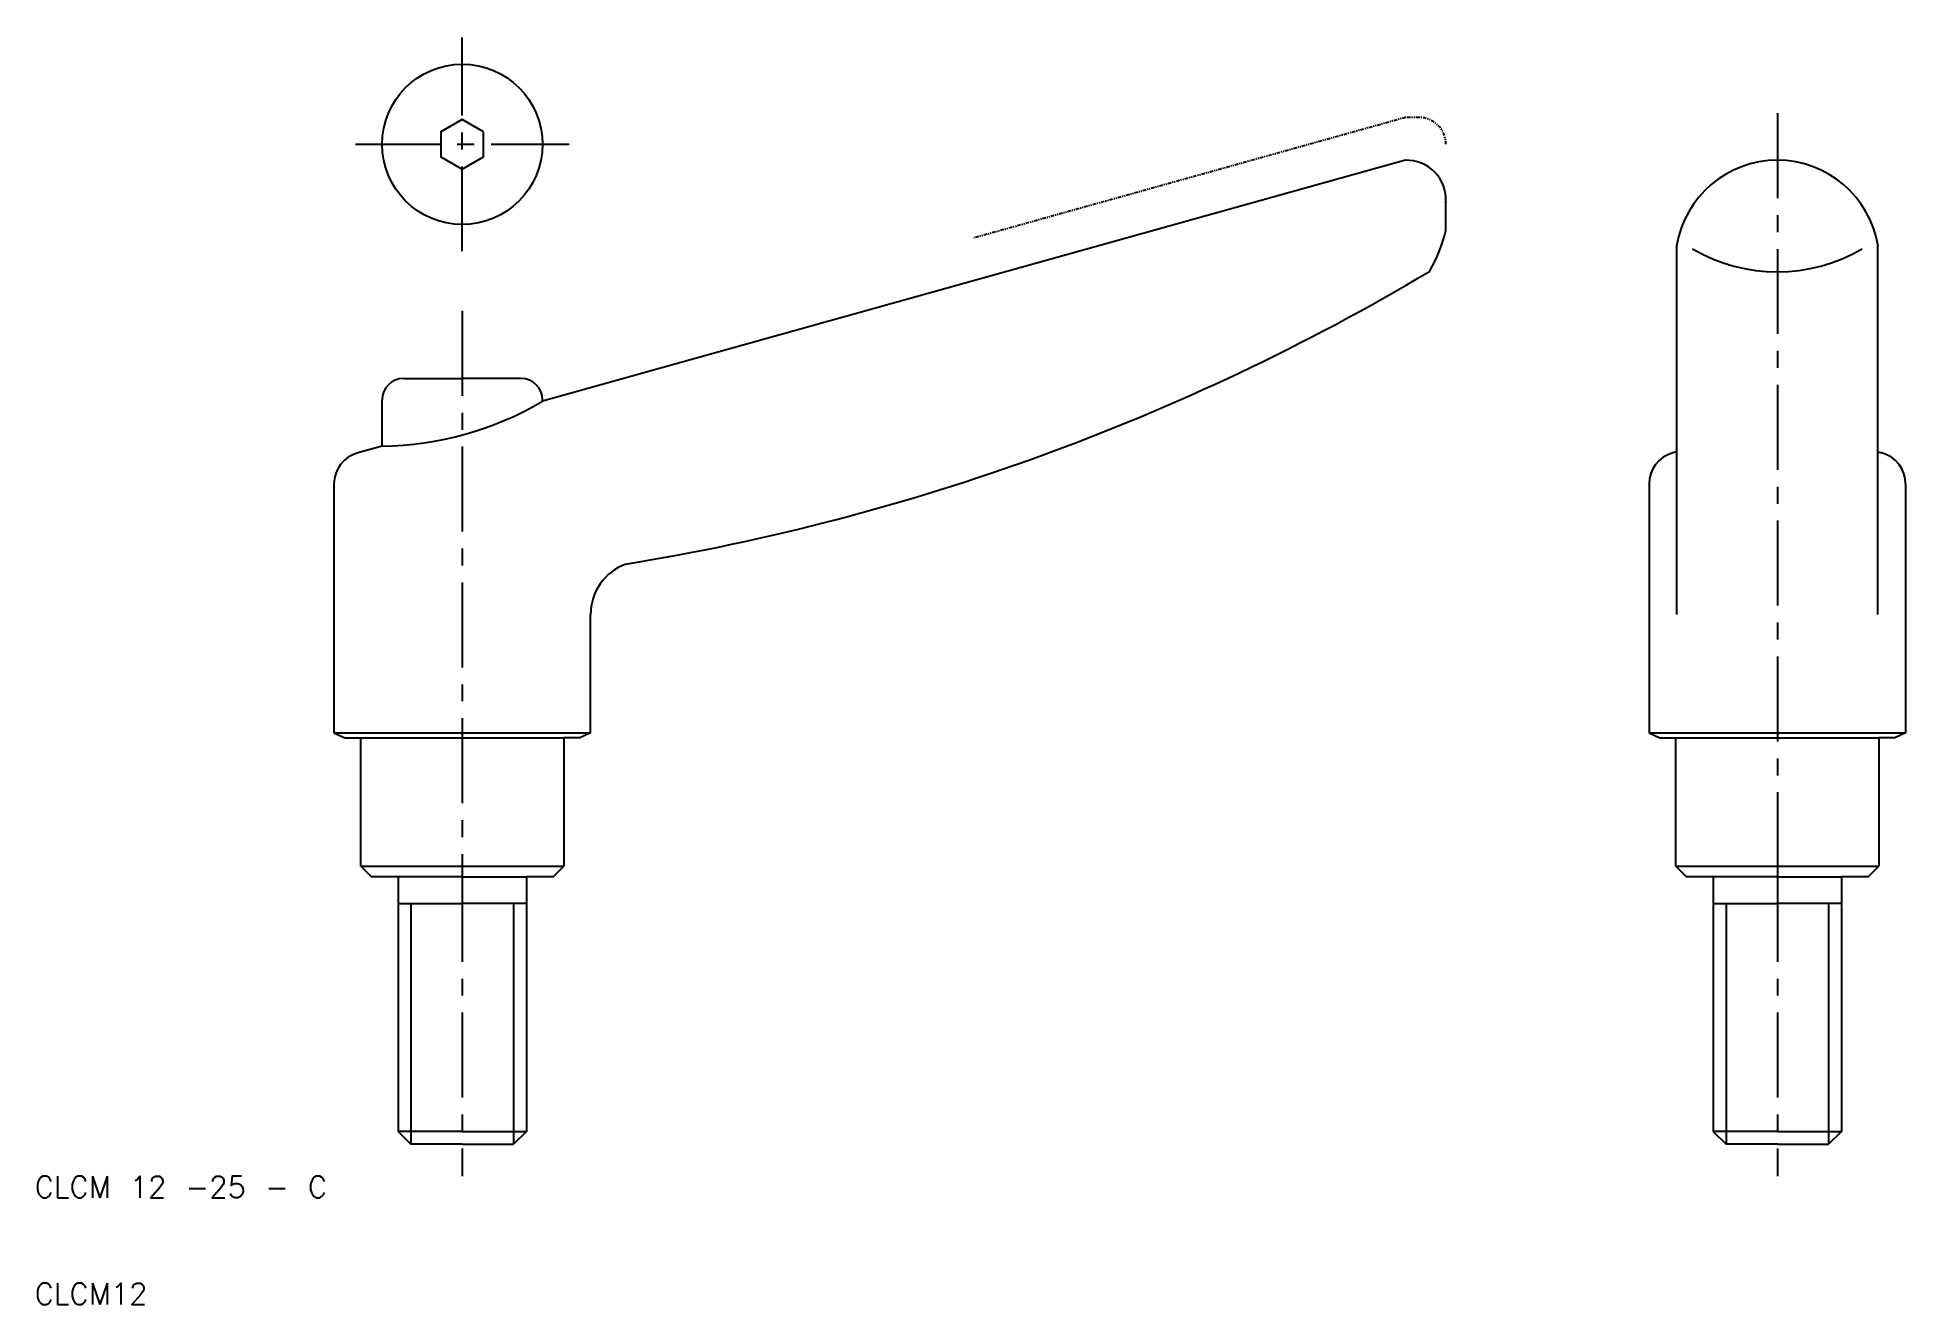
# Model space of a CAD drawing. Extents: x 10 to 185, y 10 to 128.
import ezdxf

# ---------------------------------------------------------------- set-up
doc = ezdxf.new("R2010")
doc.units = 0
doc.header["$LTSCALE"] = 0.25
doc.linetypes.add('CENTER', pattern=[50.8, 31.75, -6.35, 6.35, -6.35])
doc.linetypes.add('PHANTOM', pattern=[2.5, 1.25, -0.25, 0.25, -0.25, 0.25, -0.25])
doc.layers.get('0').update_dxf_attribs({"linetype": 'CONTINUOUS'})
doc.layers.add('CENTER', color=1, linetype='CENTER')
doc.styles.get("Standard").update_dxf_attribs({"font": 'txt.shx', "bigfont": 'extfont.shx'})

msp = doc.modelspace()

# ---------------------------------------------------------------- linework, layer by layer
at = {"color": 3, "linetype": 'PHANTOM'}
for p, q in [((138.22, 121), (97.86, 109.73)), ((139.5, 121), (138.22, 121))]:
    msp.add_line(p, q, dxfattribs=at)
at = {"color": 7, "linetype": 'CONTINUOUS'}
for p, q in [((138.22, 117), (57.5, 94.46)), ((142, 110.44), (142, 113.12)), ((163.59, 89.74), (163.59, 108.98)), ((182.41, 89.74), (182.41, 108.98)), ((44.5, 96.6), (50, 96.6)), ((55.5, 96.6), (50, 96.6)), ((42.5, 90.27), (42.5, 94.6)), ((57.5, 94.46), (57.5, 94.6)), ((42.5, 90.27), (40.22, 89.64)), ((163.59, 89.74), (163.22, 89.64)), ((163.59, 74.54), (163.59, 89.74)), ((182.41, 74.54), (182.41, 89.74)), ((182.41, 89.74), (182.78, 89.64)), ((38, 86.74), (38, 63.46)), ((161, 86.74), (161, 63.46)), ((185, 86.74), (185, 63.46)), ((62, 63.46), (62, 74.54)), ((38, 63.46), (62, 63.46)), ((38, 63.46), (39, 63)), ((39, 63), (40.5, 63)), ((40.5, 51), (40.5, 63)), ((40.5, 63), (59.5, 63)), ((59.5, 63), (59.5, 51)), ((61, 63), (59.5, 63)), ((62, 63.46), (61, 63)), ((161, 63.46), (185, 63.46)), ((161, 63.46), (162, 63)), ((162, 63), (163.5, 63)), ((163.5, 51), (163.5, 63)), ((163.5, 63), (182.5, 63)), ((182.5, 63), (182.5, 51)), ((184, 63), (182.5, 63)), ((185, 63.46), (184, 63)), ((40.5, 51), (59.5, 51)), ((40.5, 51), (41.5, 50)), ((58.5, 50), (59.5, 51)), ((163.5, 51), (182.5, 51)), ((163.5, 51), (164.5, 50)), ((181.5, 50), (182.5, 51)), ((44, 50), (41.5, 50)), ((50, 50), (44, 50)), ((44, 50), (44, 26.2)), ((50, 50), (56, 50)), ((56, 50), (56, 26.2)), ((58.5, 50), (56, 50)), ((167, 50), (164.5, 50)), ((167, 50), (167, 26.2)), ((173, 50), (167, 50)), ((173, 50), (179, 50)), ((179, 50), (179, 26.2)), ((181.5, 50), (179, 50)), ((44, 47.5), (50, 47.5)), ((56, 47.5), (50, 47.5)), ((167, 47.5), (173, 47.5)), ((179, 47.5), (173, 47.5)), ((50, 26.2), (44, 26.2)), ((44, 26.2), (45.2, 25)), ((50, 25), (45.2, 25)), ((50, 26.2), (56, 26.2)), ((50, 25), (54.8, 25)), ((56, 26.2), (54.8, 25)), ((173, 26.2), (167, 26.2)), ((167, 26.2), (168.2, 25)), ((173, 25), (168.2, 25)), ((173, 26.2), (179, 26.2)), ((173, 25), (177.8, 25)), ((179, 26.2), (177.8, 25))]:
    msp.add_line(p, q, dxfattribs=at)
at = {"color": 3, "linetype": 'CONTINUOUS'}
for p, q in [((45.2, 47.5), (45.2, 25)), ((54.8, 47.5), (54.8, 25)), ((168.2, 47.5), (168.2, 25)), ((177.8, 47.5), (177.8, 25))]:
    msp.add_line(p, q, dxfattribs=at)
at = {"color": 7, "linetype": 'CONTINUOUS'}
msp.add_lwpolyline([(52, 119.64), (50, 120.8), (48, 119.64), (48, 117.33), (50, 116.18), (52, 117.33)], close=True, dxfattribs=at)
msp.add_circle((50, 118.49), 7.5, dxfattribs=at)
at = {"color": 3, "linetype": 'PHANTOM'}
msp.add_arc((139.5, 118.5), 2.5, 360, 90, dxfattribs=at)
at = {"color": 7, "linetype": 'CONTINUOUS'}
for centre, radius, start, end in [((138.3, 113.29), 3.71, 357.3469, 91.2026), ((173, 107.46), 9.54, 9.1405, 170.8595), ((127.43, 114), 15, 330.4284, 346.2783), ((173, 122.32), 15.76, 239.7142, 300.2858), ((30.6, 291.51), 215.09, 279.2812, 300.7188), ((44.5, 94.6), 2, 90, 180), ((55.5, 94.6), 2, 0, 90), ((42.16, 120.44), 30.17, 270.6445, 300.5582), ((41, 86.74), 3, 105.0685, 180), ((164, 86.74), 3, 105.0685, 180), ((182, 86.74), 3, 0, 74.9315), ((67, 74.54), 5, 110, 180)]:
    msp.add_arc(centre, radius, start, end, dxfattribs=at)
msp.add_point((142, 113.09), dxfattribs=at)
at = {"layer": 'CENTER', "color": 1, "linetype": 'CENTER'}
for p, q in [((50, 108.49), (50, 128.49)), ((173, 121.4), (173, 50)), ((40, 118.49), (60, 118.49)), ((50, 102.92), (50, 50)), ((50, 50), (50, 22)), ((173, 50), (173, 22))]:
    msp.add_line(p, q, dxfattribs=at)

# ---------------------------------------------------------------- texts
at = {"color": 7, "linetype": 'CONTINUOUS'}
for s, p in [('CLCM 12 -25 - C', (10, 20)), ('CLCM12', (10, 10))]:
    msp.add_text(s, height=2, dxfattribs=at).set_placement(p)

doc.saveas('drawing.dxf')
